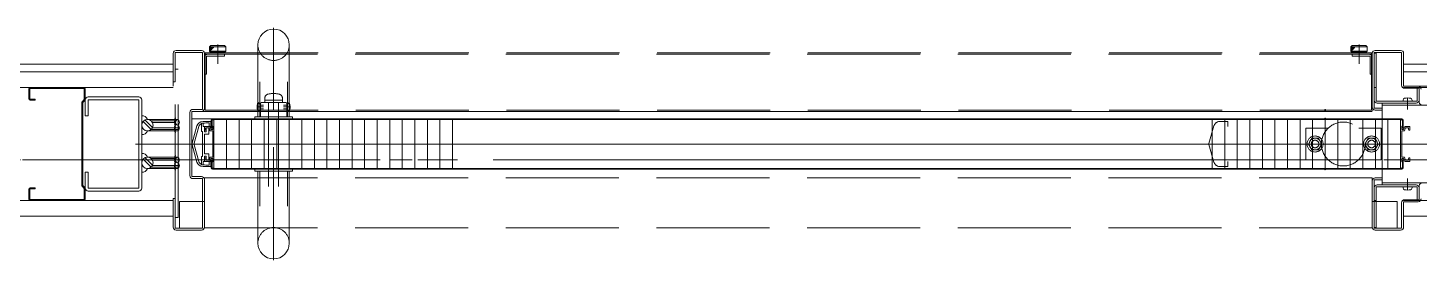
# Model space of a CAD drawing. Units: millimetres at full size. Extents: x -12803 to 120774, y -9413 to 101127.
# Drawn here: x 93629 to 94737, y 8716 to 8901 of the extents above; entities that cross this region are included whole.
import ezdxf

# ---------------------------------------------------------------- set-up
doc = ezdxf.new("R2010")
doc.units = ezdxf.units.MM
doc.header["$LTSCALE"] = 30
for name, pattern in [('CHAIN2', [12, 9, -1, 1, -1]), ('DASHED3', [4, 3, -1]), ('DOUBLE_CHAIN1', [8.8, 5, -1, 0.6, -0.6, 0.6, -1])]:
    doc.linetypes.add(name, pattern=pattern)
doc.layers.add('0-0_NoName', color=7, linetype='Continuous')
for name, color, linetype, lineweight in [('2-2_間仕切り芯', 7, 'DOUBLE_CHAIN1', 15), ('2-3_間仕切り', 7, 'Continuous', 15), ('2-A_建具', 7, 'Continuous', 15), ('3-2_AIHO08-壁芯', 7, 'CHAIN2', 15)]:
    doc.layers.add(name, color=color, linetype=linetype, lineweight=lineweight)

# ---------------------------------------------------------------- blocks, each defined once
blk = doc.blocks.new('グループ部品-732')
at = {"layer": '2-2_間仕切り芯'}
blk.add_line((83968.72, 8796.41), (114317.38, 8796.41), dxfattribs=at)
at = {"layer": '2-3_間仕切り'}
for p, q in [((93106.86, 8866.41), (93744.36, 8866.41)), ((93112.86, 8872.41), (93744.36, 8872.41)), ((94724.36, 8872.41), (95529.36, 8872.41)), ((94724.36, 8866.41), (95541.86, 8866.41)), ((93094.36, 8853.91), (93744.36, 8853.91)), ((94724.36, 8853.91), (97649.36, 8853.91)), ((84621.86, 8763.91), (93744.36, 8763.91)), ((94724.36, 8763.91), (97649.36, 8763.91)), ((84609.36, 8751.41), (93744.36, 8751.41)), ((94724.36, 8751.41), (97649.36, 8751.41))]:
    blk.add_line(p, q, dxfattribs=at)
at = {"layer": '2-A_建具', "linetype": 'DASHED3'}
for p, q in [((93824.36, 8716.41), (93824.36, 8901.41)), ((93773.36, 8886.41), (93774.36, 8887.41)), ((93774.36, 8887.41), (93785.36, 8887.41)), ((93779.86, 8872.62), (93779.86, 8888.26)), ((94682.36, 8886.41), (94683.36, 8887.41)), ((94683.36, 8887.41), (94694.36, 8887.41)), ((94688.86, 8872.62), (94688.86, 8888.26)), ((93769.86, 8881.61), (94699.36, 8881.61)), ((93769.86, 8835.91), (93769.86, 8881.61)), ((94699.36, 8880.41), (93769.86, 8880.41)), ((93770.96, 8864.41), (93770.96, 8878.81)), ((93773.36, 8886.41), (93773.36, 8882.91)), ((93773.86, 8882.41), (93773.36, 8882.91)), ((93773.36, 8882.91), (93786.36, 8882.91)), ((93773.86, 8886.41), (93773.86, 8882.91)), ((93773.86, 8882.41), (93785.86, 8882.41)), ((93774.36, 8886.41), (93774.36, 8883.41)), ((93774.86, 8886.41), (93774.86, 8883.91)), ((93774.86, 8882.41), (93774.86, 8881.61)), ((93775.36, 8886.41), (93775.36, 8884.41)), ((93775.86, 8886.41), (93775.86, 8884.91)), ((93776.36, 8886.41), (93776.36, 8885.41)), ((93776.86, 8886.41), (93776.86, 8885.91)), ((93777.86, 8881.61), (93777.86, 8882.41)), ((93781.86, 8881.61), (93781.86, 8882.41)), ((93784.86, 8882.41), (93784.86, 8881.61)), ((93785.86, 8882.41), (93786.36, 8882.91)), ((93786.36, 8886.41), (93786.36, 8882.91)), ((94682.36, 8886.41), (94682.36, 8882.91)), ((94682.86, 8882.41), (94682.36, 8882.91)), ((94682.36, 8882.91), (94695.36, 8882.91)), ((94682.86, 8886.41), (94682.86, 8882.91)), ((94682.86, 8882.41), (94694.86, 8882.41)), ((94683.36, 8886.41), (94683.36, 8883.41)), ((94683.36, 8878.81), (94683.36, 8880.41)), ((94697.76, 8878.81), (94683.36, 8878.81)), ((94683.86, 8886.41), (94683.86, 8883.91)), ((94683.86, 8882.41), (94683.86, 8881.61)), ((94684.36, 8886.41), (94684.36, 8884.41)), ((94684.86, 8886.41), (94684.86, 8884.91)), ((94685.36, 8886.41), (94685.36, 8885.41)), ((94685.86, 8886.41), (94685.86, 8885.91)), ((94686.86, 8881.61), (94686.86, 8882.41)), ((94690.86, 8881.61), (94690.86, 8882.41)), ((94693.86, 8882.41), (94693.86, 8881.61)), ((94694.86, 8882.41), (94695.36, 8882.91)), ((94695.36, 8886.41), (94695.36, 8882.91)), ((94697.76, 8864.41), (94697.76, 8878.81)), ((94698.86, 8835.91), (94698.86, 8881.61)), ((93745.96, 8750.41), (93745.96, 8868.41)), ((93748.26, 8750.41), (93748.26, 8868.41)), ((93813.36, 8830.41), (93813.36, 8858.28)), ((93835.36, 8830.41), (93835.36, 8858.28)), ((94699.36, 8864.41), (94697.76, 8864.41)), ((93817.36, 8841.91), (93817.36, 8845.57)), ((93817.36, 8843.91), (93831.36, 8843.91)), ((93831.36, 8841.91), (93831.36, 8845.57)), ((93769.86, 8835.91), (94699.36, 8835.91)), ((93816.44, 8838.41), (93811.26, 8838.41)), ((93812.06, 8841.91), (93811.86, 8841.91)), ((93812.06, 8834.91), (93811.86, 8834.91)), ((93812.06, 8841.91), (93812.06, 8834.91)), ((93812.06, 8841.91), (93814.06, 8839.91)), ((93812.06, 8834.91), (93814.06, 8836.91)), ((93813.86, 8830.41), (93813.86, 8840.91)), ((93814.06, 8839.91), (93816.44, 8839.91)), ((93814.06, 8836.91), (93816.44, 8836.91)), ((93833.86, 8841.91), (93814.86, 8841.91)), ((93820.36, 8841.91), (93820.36, 8775.2)), ((93828.36, 8775.2), (93828.36, 8841.91)), ((93834.66, 8839.91), (93832.28, 8839.91)), ((93837.46, 8838.41), (93832.28, 8838.41)), ((93834.66, 8836.91), (93832.28, 8836.91)), ((93836.66, 8841.91), (93834.66, 8839.91)), ((93836.66, 8834.91), (93834.66, 8836.91)), ((93834.86, 8830.41), (93834.86, 8840.91)), ((93836.66, 8841.91), (93836.86, 8841.91)), ((93836.66, 8841.91), (93836.66, 8834.91)), ((93836.66, 8834.91), (93836.86, 8834.91)), ((94569.36, 8809.19), (94573.33, 8823.27)), ((94578.14, 8826.91), (94584.36, 8826.91)), ((94584.36, 8826.91), (94584.36, 8822.91)), ((94646.36, 8821.41), (94646.36, 8796.41)), ((94664.11, 8821.41), (94646.36, 8821.41)), ((94705.76, 8828.91), (94660.86, 8828.91)), ((94706.36, 8821.41), (94688.6, 8821.41)), ((94706.36, 8821.41), (94706.36, 8796.41)), ((94569.36, 8808.63), (94569.36, 8809.19)), ((94569.36, 8808.63), (94573.33, 8794.55)), ((94578.14, 8790.91), (94584.36, 8790.91)), ((94584.36, 8794.91), (94584.36, 8790.91)), ((94664.11, 8796.41), (94646.36, 8796.41)), ((94706.36, 8796.41), (94688.6, 8796.41)), ((94699.36, 8781.91), (93769.36, 8781.91)), ((93813.36, 8787.41), (93813.36, 8759.54)), ((93835.36, 8787.41), (93835.36, 8759.54)), ((93769.36, 8763.21), (93749.36, 8763.21)), ((93749.36, 8742.21), (93749.36, 8763.21)), ((94719.36, 8763.21), (94699.36, 8763.21)), ((94719.36, 8763.21), (94719.36, 8742.21)), ((94699.36, 8742.21), (93749.36, 8742.21))]:
    blk.add_line(p, q, dxfattribs=at)
at = {"layer": '2-A_建具'}
for p, q in [((93811.86, 8830.41), (93811.86, 8887.91)), ((93836.86, 8830.41), (93836.86, 8887.91)), ((93744.36, 8854.91), (93744.36, 8881.01)), ((93745.96, 8858.41), (93745.96, 8881.81)), ((93767.76, 8881.81), (93745.96, 8881.81)), ((93766.96, 8883.41), (93746.76, 8883.41)), ((93767.76, 8836.51), (93767.76, 8881.81)), ((93769.36, 8837.31), (93769.36, 8881.01)), ((94699.36, 8838.31), (94699.36, 8881.01)), ((94722.76, 8881.81), (94700.96, 8881.81)), ((94702.56, 8881.31), (94700.96, 8881.31)), ((94721.96, 8883.41), (94701.76, 8883.41)), ((94702.56, 8843.01), (94702.56, 8881.31)), ((94722.76, 8855.71), (94722.76, 8881.81)), ((94724.36, 8854.91), (94724.36, 8881.01)), ((93748.26, 8868.41), (93745.96, 8868.41)), ((93745.96, 8858.41), (93744.36, 8858.41)), ((93770.96, 8864.41), (93769.36, 8864.41)), ((94724.36, 8854.91), (94980.86, 8854.91)), ((93629.36, 8845.11), (93629.36, 8852.71)), ((93630.16, 8853.11), (93630.16, 8844.71)), ((93673.56, 8853.11), (93630.16, 8853.11)), ((93634.36, 8844.71), (93630.16, 8844.71)), ((93673.16, 8853.91), (93630.56, 8853.91)), ((93634.36, 8843.91), (93630.56, 8843.91)), ((93634.36, 8843.91), (93634.36, 8844.71)), ((93671.56, 8842.24), (93673.56, 8844.24)), ((93672.36, 8841.91), (93674, 8843.56)), ((93673.56, 8853.11), (93673.56, 8844.24)), ((93674.36, 8844.41), (93674.36, 8852.71)), ((93674.36, 8844.01), (93674.36, 8831.41)), ((93717.06, 8844.11), (93676.66, 8844.11)), ((93676.66, 8844.11), (93676.66, 8831.41)), ((93716.96, 8846.41), (93676.76, 8846.41)), ((93717.06, 8844.11), (93717.06, 8773.71)), ((93719.36, 8844.01), (93719.36, 8773.81)), ((94702.56, 8853.91), (94700.96, 8853.91)), ((94724.06, 8843.01), (94724.06, 8843.84)), ((94736.76, 8853.31), (94725.16, 8853.31)), ((94727.56, 8845.61), (94727.56, 8836.43)), ((94731.06, 8843.01), (94731.06, 8843.84)), ((94735.16, 8843.01), (94735.16, 8853.31)), ((94736.76, 8842.21), (94736.76, 8853.31)), ((93671.56, 8842.24), (93671.56, 8775.58)), ((93672.36, 8841.91), (93672.36, 8775.91)), ((93757.76, 8783.71), (93757.76, 8834.11)), ((93766.96, 8834.91), (93759.36, 8834.91)), ((94699.36, 8834.91), (93759.36, 8834.91)), ((93767.76, 8836.51), (93760.16, 8836.51)), ((94700.16, 8835.91), (94660.86, 8835.91)), ((94707.36, 8835.91), (94701.76, 8835.91)), ((94735.16, 8843.01), (94702.56, 8843.01)), ((94734.36, 8841.41), (94703.36, 8841.41)), ((94707.36, 8839.81), (95559.36, 8839.81)), ((93676.66, 8831.41), (93674.36, 8831.41)), ((93719.36, 8816.45), (93719.36, 8831.37)), ((93720.39, 8826.78), (93726.72, 8820.44)), ((93721.8, 8828.19), (93727.95, 8822.04)), ((93747.86, 8828.41), (93723.86, 8828.41)), ((93746.7, 8827.41), (93726.68, 8827.41)), ((93746.37, 8825.91), (93727.89, 8825.91)), ((93749.34, 8821.91), (93727.89, 8821.91)), ((93746.36, 8823.81), (93746.36, 8823.91)), ((94699.36, 8828.91), (93759.36, 8828.91)), ((93759.43, 8809.45), (93763.33, 8823.27)), ((93760.99, 8809.45), (93764.77, 8822.86)), ((93766.86, 8825.41), (93766.86, 8818.91)), ((93768.14, 8826.91), (93774.36, 8826.91)), ((93768.36, 8825.41), (93768.36, 8822.91)), ((93768.36, 8822.91), (93769.36, 8822.91)), ((93769.36, 8822.91), (93769.36, 8818.66)), ((93769.36, 8822.41), (93769.86, 8820.91)), ((93773.01, 8822.91), (93769.86, 8822.91)), ((93770.36, 8825.71), (93773.16, 8825.71)), ((93770.56, 8821.16), (93770.56, 8818.66)), ((93771.06, 8821.66), (93772.36, 8821.66)), ((93772.86, 8821.16), (93772.86, 8816.66)), ((93773, 8821.91), (93773.47, 8819.8)), ((93773.16, 8825.71), (93773.16, 8822.91)), ((93773.16, 8822.91), (93774.36, 8822.91)), ((93773.99, 8822.07), (93774.36, 8820.41)), ((93774.36, 8826.91), (93774.36, 8822.91)), ((93774.76, 8821.41), (93774.76, 8828.01)), ((93774.76, 8821.41), (93775.36, 8821.41)), ((93775.36, 8821.41), (93775.36, 8828.31)), ((94723.36, 8828.31), (93775.36, 8828.31)), ((94723.06, 8828.91), (93775.66, 8828.91)), ((93775.86, 8828.16), (93776.36, 8828.16)), ((93776.86, 8789.51), (93776.86, 8828.31)), ((93786.86, 8789.51), (93786.86, 8828.31)), ((93796.86, 8789.51), (93796.86, 8828.31)), ((93806.86, 8789.51), (93806.86, 8828.31)), ((93839.36, 8830.41), (93809.36, 8830.41)), ((93809.36, 8828.91), (93809.36, 8830.41)), ((93816.86, 8789.51), (93816.86, 8828.31)), ((93826.86, 8789.51), (93826.86, 8828.31)), ((93836.86, 8789.51), (93836.86, 8828.31)), ((93839.36, 8828.91), (93839.36, 8830.41)), ((93846.86, 8789.51), (93846.86, 8828.31)), ((93856.86, 8789.51), (93856.86, 8828.31)), ((93866.86, 8789.51), (93866.86, 8828.31)), ((93876.86, 8789.51), (93876.86, 8828.31)), ((93886.86, 8789.51), (93886.86, 8828.31)), ((93896.86, 8789.51), (93896.86, 8828.31)), ((93906.86, 8789.51), (93906.86, 8828.31)), ((93916.86, 8789.51), (93916.86, 8828.31)), ((93926.86, 8789.51), (93926.86, 8828.31)), ((93936.86, 8789.51), (93936.86, 8828.31)), ((93946.86, 8789.51), (93946.86, 8828.31)), ((93956.86, 8789.51), (93956.86, 8828.31)), ((93966.86, 8789.51), (93966.86, 8828.31)), ((94571.86, 8789.51), (94571.86, 8828.31)), ((94581.86, 8789.51), (94581.86, 8828.31)), ((94591.86, 8789.51), (94591.86, 8828.31)), ((94601.86, 8789.51), (94601.86, 8828.31)), ((94611.86, 8789.51), (94611.86, 8828.31)), ((94621.86, 8789.51), (94621.86, 8828.31)), ((94631.86, 8789.51), (94631.86, 8828.31)), ((94641.86, 8789.51), (94641.86, 8828.31)), ((94651.86, 8789.51), (94651.86, 8828.31)), ((94661.86, 8789.51), (94661.86, 8828.31)), ((94671.86, 8789.51), (94671.86, 8828.31)), ((94681.86, 8789.51), (94681.86, 8828.31)), ((94691.86, 8789.51), (94691.86, 8828.31)), ((94701.86, 8789.51), (94701.86, 8828.31)), ((94711.86, 8789.51), (94711.86, 8828.31)), ((94721.86, 8789.51), (94721.86, 8828.31)), ((94722.86, 8828.16), (94722.36, 8828.16)), ((94722.86, 8823.16), (94722.86, 8820.41)), ((94723.36, 8823.16), (94722.86, 8823.16)), ((94723.96, 8821.41), (94723.96, 8828.01)), ((94724.72, 8822.07), (94724.36, 8820.41)), ((94725.71, 8821.91), (94725.25, 8819.8)), ((94725.71, 8822.91), (94728.86, 8822.91)), ((94729.36, 8822.41), (94729.36, 8820.41)), ((93747.86, 8819.41), (93723.86, 8819.41)), ((93749.01, 8820.41), (93726.68, 8820.41)), ((93766.86, 8818.91), (93767.86, 8818.91)), ((93767.86, 8818.91), (93767.86, 8798.91)), ((93769.36, 8818.66), (93770.56, 8818.66)), ((93769.36, 8816.66), (93772.86, 8816.66)), ((93769.36, 8816.66), (93769.36, 8801.16)), ((93773.95, 8819.41), (93775.86, 8819.41)), ((93774.36, 8820.41), (93775.86, 8820.41)), ((93775.86, 8798.41), (93775.86, 8819.41)), ((94724.36, 8820.41), (94722.86, 8820.41)), ((94724.76, 8819.41), (94722.86, 8819.41)), ((94722.86, 8819.41), (94722.86, 8798.41)), ((95598.55, 8808.91), (93714.36, 8808.91)), ((93719.36, 8786.45), (93719.36, 8801.37)), ((93759.43, 8808.37), (93763.33, 8794.55)), ((93760.99, 8808.37), (93764.77, 8794.96)), ((93766.86, 8798.91), (93767.86, 8798.91)), ((93766.86, 8792.41), (93766.86, 8798.91)), ((93769.36, 8801.16), (93772.86, 8801.16)), ((93769.36, 8799.16), (93770.56, 8799.16)), ((93770.56, 8796.66), (93770.56, 8799.16)), ((93772.86, 8796.66), (93772.86, 8801.16)), ((93788.8, 8796.41), (93624.36, 8796.41)), ((93720.39, 8796.78), (93726.72, 8790.44)), ((93721.8, 8798.19), (93727.95, 8792.04)), ((93747.86, 8798.41), (93723.86, 8798.41)), ((93747.86, 8789.41), (93723.86, 8789.41)), ((93746.7, 8797.41), (93726.68, 8797.41)), ((93749.01, 8790.41), (93726.68, 8790.41)), ((93746.37, 8795.91), (93727.89, 8795.91)), ((93749.34, 8791.91), (93727.89, 8791.91)), ((93746.36, 8793.81), (93746.36, 8793.91)), ((93768.14, 8790.91), (93774.36, 8790.91)), ((93768.36, 8792.41), (93768.36, 8794.91)), ((93773.01, 8794.91), (93769.86, 8794.91)), ((93770.36, 8792.11), (93773.16, 8792.11)), ((93771.06, 8796.16), (93772.36, 8796.16)), ((93773, 8795.91), (93773.47, 8798.02)), ((93773.16, 8794.91), (93774.36, 8794.91)), ((93773.16, 8792.11), (93773.16, 8794.91)), ((93773.95, 8798.41), (93775.86, 8798.41)), ((93773.99, 8795.75), (93774.36, 8797.41)), ((93774.36, 8797.41), (93775.86, 8797.41)), ((93774.36, 8790.91), (93774.36, 8794.91)), ((93774.76, 8796.41), (93775.36, 8796.41)), ((93774.76, 8789.81), (93774.76, 8796.41)), ((93775.36, 8789.51), (93775.36, 8796.41)), ((93775.36, 8794.66), (93775.86, 8794.66)), ((94723.36, 8789.51), (93775.36, 8789.51)), ((94723.06, 8788.91), (93775.66, 8788.91)), ((93775.86, 8794.66), (93775.86, 8797.41)), ((93775.86, 8789.66), (93776.36, 8789.66)), ((93809.36, 8788.91), (93809.36, 8787.41)), ((93839.36, 8788.91), (93809.36, 8788.91)), ((93839.36, 8788.91), (93839.36, 8787.41)), ((94705.76, 8788.91), (94660.86, 8788.91)), ((94707.36, 8788.91), (94707.36, 8776.41)), ((94722.86, 8789.66), (94722.36, 8789.66)), ((94724.76, 8798.41), (94722.86, 8798.41)), ((94724.36, 8797.41), (94722.86, 8797.41)), ((94723.96, 8796.41), (94723.36, 8796.41)), ((94723.36, 8789.51), (94723.36, 8796.41)), ((94723.96, 8789.81), (94723.96, 8796.41)), ((94724.72, 8795.75), (94724.36, 8797.41)), ((94725.71, 8795.91), (94725.25, 8798.02)), ((94725.71, 8794.91), (94728.86, 8794.91)), ((94729.36, 8795.41), (94729.36, 8797.41)), ((93676.66, 8786.41), (93674.36, 8786.41)), ((93674.36, 8786.41), (93674.36, 8773.81)), ((93676.66, 8786.41), (93676.66, 8773.71)), ((93767.76, 8781.31), (93760.16, 8781.31)), ((93767.76, 8742.01), (93767.76, 8781.31)), ((93769.36, 8763.21), (93769.36, 8781.91)), ((93769.36, 8742.81), (93769.36, 8780.51)), ((93839.36, 8787.41), (93809.36, 8787.41)), ((93811.86, 8787.41), (93811.86, 8729.91)), ((93836.86, 8787.41), (93836.86, 8729.91)), ((94699.36, 8781.91), (94699.36, 8763.21)), ((94699.36, 8779.51), (94699.36, 8742.81)), ((94707.36, 8781.91), (94701.76, 8781.91)), ((94707.36, 8778.01), (95559.36, 8778.01)), ((94727.56, 8772.21), (94727.56, 8781.39)), ((93629.36, 8765.11), (93629.36, 8772.71)), ((93634.36, 8773.11), (93630.16, 8773.11)), ((93630.16, 8773.11), (93630.16, 8764.71)), ((93634.36, 8773.91), (93630.56, 8773.91)), ((93634.36, 8773.11), (93634.36, 8773.91)), ((93673.56, 8773.58), (93671.56, 8775.58)), ((93674, 8774.26), (93672.36, 8775.91)), ((93673.56, 8773.58), (93673.56, 8764.71)), ((93674.36, 8765.11), (93674.36, 8773.41)), ((93717.06, 8773.71), (93676.66, 8773.71)), ((93716.96, 8771.41), (93676.76, 8771.41)), ((94702.56, 8774.81), (94702.56, 8742.51)), ((94735.16, 8774.81), (94702.56, 8774.81)), ((94734.36, 8776.41), (94703.36, 8776.41)), ((94724.06, 8774.81), (94724.06, 8773.98)), ((94731.06, 8774.81), (94731.06, 8773.98)), ((94735.16, 8774.81), (94735.16, 8764.51)), ((94736.76, 8775.61), (94736.76, 8764.51)), ((93673.56, 8764.71), (93630.16, 8764.71)), ((93673.16, 8763.91), (93630.56, 8763.91)), ((93744.36, 8765.41), (93744.36, 8742.81)), ((93745.96, 8765.41), (93744.36, 8765.41)), ((93745.96, 8742.01), (93745.96, 8765.41)), ((94702.56, 8763.91), (94700.96, 8763.91)), ((94722.76, 8762.11), (94722.76, 8742.01)), ((94724.36, 8762.91), (94724.36, 8742.81)), ((94735.96, 8762.91), (94724.36, 8762.91)), ((94736.76, 8764.51), (94725.16, 8764.51)), ((93748.26, 8750.41), (93745.96, 8750.41)), ((93767.76, 8742.01), (93745.96, 8742.01)), ((93766.96, 8740.41), (93746.76, 8740.41)), ((94702.56, 8742.51), (94700.96, 8742.51)), ((94722.76, 8742.01), (94700.96, 8742.01)), ((94721.96, 8740.41), (94701.76, 8740.41))]:
    blk.add_line(p, q, dxfattribs=at)
at = {"layer": '2-A_建具', "linetype": 'DASHED3'}
for points in [[(93785.36, 8887.41), (93786.36, 8886.41), (93773.36, 8886.41)], [(94694.36, 8887.41), (94695.36, 8886.41), (94682.36, 8886.41)], [(93770.96, 8878.81), (93785.36, 8878.81), (93785.36, 8880.41)]]:
    blk.add_lwpolyline(points, dxfattribs=at)
at = {"layer": '2-A_建具'}
for points in [[(94707.36, 8835.91), (94707.36, 8837.51), (94700.96, 8837.51), (94700.96, 8881.81)], [(93766.96, 8782.91), (93759.36, 8782.91), (93759.36, 8834.91)], [(94707.36, 8841.41), (94707.36, 8828.91), (94707.36, 8788.91)], [(93766.86, 8825.41), (93769.36, 8825.41), (93770.36, 8825.71)], [(93770.36, 8820.41), (93770.36, 8821.91), (93773.01, 8821.91)], [(93775.36, 8823.16), (93775.86, 8823.16), (93775.86, 8820.41)], [(94723.96, 8821.41), (94723.36, 8821.41), (94723.36, 8828.31)], [(94728.36, 8820.41), (94728.36, 8821.91), (94725.71, 8821.91)], [(93768.36, 8794.91), (93769.36, 8794.91), (93769.36, 8799.16)], [(93776.86, 8809.21), (93776.56, 8808.91), (93776.86, 8808.61)], [(94721.86, 8808.61), (94722.16, 8808.91), (94721.86, 8809.21)], [(93766.86, 8792.41), (93769.36, 8792.41), (93770.36, 8792.11)], [(93770.36, 8797.41), (93770.36, 8795.91), (93773.01, 8795.91)], [(94723.36, 8794.66), (94722.86, 8794.66), (94722.86, 8797.41)], [(94728.36, 8797.41), (94728.36, 8795.91), (94725.71, 8795.91)], [(94707.36, 8781.91), (94707.36, 8780.31), (94700.96, 8780.31), (94700.96, 8742.01)]]:
    blk.add_lwpolyline(points, dxfattribs=at)
at = {"layer": '2-A_建具', "linetype": 'DASHED3'}
for points in [[(94651.19, 8804.3), (94656.52, 8804.3), (94659.18, 8808.91), (94656.52, 8813.52), (94651.19, 8813.52), (94648.53, 8808.91)], [(94701.52, 8804.3), (94696.19, 8804.3), (94693.53, 8808.91), (94696.19, 8813.52), (94701.52, 8813.52), (94704.18, 8808.91)]]:
    blk.add_lwpolyline(points, close=True, dxfattribs=at)
at = {"layer": '2-A_建具'}
for centre in [(93723.86, 8823.91), (93723.86, 8793.91)]:
    blk.add_circle(centre, 4.5, dxfattribs=at)
at = {"layer": '2-A_建具', "linetype": 'DASHED3'}
for centre, radius in [((94676.36, 8808.91), 17.5), ((94653.86, 8808.91), 6.38), ((94653.86, 8808.91), 4.61), ((94653.86, 8808.91), 3), ((94698.86, 8808.91), 6.38), ((94698.86, 8808.91), 4.61), ((94698.86, 8808.91), 3)]:
    blk.add_circle(centre, radius, dxfattribs=at)
at = {"layer": '2-A_建具'}
for centre, radius, start, end in [((93824.36, 8887.91), 12.5, 0, 180), ((93746.76, 8881.01), 2.4, 90, 180), ((93766.96, 8881.01), 2.4, 0, 90), ((94701.76, 8881.01), 2.4, 90, 180), ((94721.96, 8881.01), 2.4, 0, 90), ((94725.16, 8855.71), 2.4, 180, 270), ((94735.96, 8852.51), 2.4, 0, 90), ((93630.56, 8852.71), 1.2, 90, 180), ((93630.56, 8845.11), 1.2, 180, 270), ((93673.16, 8852.71), 1.2, 0, 90), ((93673.16, 8844.41), 1.2, 315, 0), ((93676.76, 8844.01), 2.4, 90, 180), ((93716.96, 8844.01), 2.4, 0, 90), ((94703.36, 8843.81), 2.4, 180, 270), ((94725.56, 8843.84), 1.5, 105.46601, 180), ((94727.56, 8836.61), 9, 74.53399, 105.46601), ((94729.56, 8843.84), 1.5, 0, 74.53399), ((94734.36, 8843.81), 2.4, 270, 0), ((93760.16, 8834.11), 2.4, 90, 180), ((93766.96, 8837.31), 2.4, 270, 0), ((94661.86, 8835.91), 0.5, 0, 180), ((94661.86, 8835.91), 0.5, 0, 180), ((94661.86, 8835.91), 0.5, 180, 0), ((94661.86, 8835.91), 0.5, 180, 0), ((94701.76, 8838.31), 2.4, 180, 270), ((94739.16, 8842.21), 2.4, 180, 270), ((93719.93, 8827.37), 4.02, 14.9838, 98.17994), ((93746.36, 8828.41), 1, 90, 270), ((93746.36, 8826.61), 1, 90, 270), ((93746.36, 8824.81), 1, 90, 270), ((93746.36, 8823.01), 1, 90, 270), ((93746.36, 8821.21), 1, 90, 270), ((93748.79, 8826.16), 2.44, 112.61986, 247.38014), ((93746.92, 8826.16), 2.44, 292.61986, 67.38014), ((93746.92, 8821.66), 2.44, 292.61986, 67.38014), ((93768.14, 8821.91), 5, 90, 164.24546), ((93768.14, 8821.91), 3.5, 111.53229, 164.24546), ((93769.86, 8822.41), 0.5, 90, 180), ((93769.86, 8820.41), 0.5, 90, 180), ((93771.06, 8821.16), 0.5, 90, 180), ((93772.36, 8821.16), 0.5, 0, 90), ((93773.01, 8821.91), 1, 9.21899, 90), ((93775.66, 8828.01), 0.9, 90, 180), ((93775.86, 8827.66), 0.5, 89.99996, 180.00004), ((93776.36, 8827.66), 0.5, 359.99996, 90.00004), ((94722.36, 8827.66), 0.5, 89.99996, 180.00004), ((94722.86, 8827.66), 0.5, 359.99996, 90.00004), ((94723.06, 8828.01), 0.9, 0, 90), ((94725.71, 8821.91), 1, 90, 170.78101), ((94728.86, 8822.41), 0.5, 0, 90), ((93719.93, 8820.45), 4.02, 261.82006, 345.0162), ((93746.36, 8819.41), 1, 90, 270), ((93769.86, 8820.41), 0.5, 270, 0), ((93773.95, 8819.91), 0.5, 192.33073, 270), ((94724.76, 8819.91), 0.5, 270, 347.66927), ((94728.86, 8820.41), 0.5, 180, 270), ((94728.86, 8820.41), 0.5, 270, 0), ((93719.93, 8797.37), 4.02, 14.9838, 98.17994), ((93746.36, 8798.41), 1, 90, 270), ((93761.36, 8808.91), 2, 164.24546, 195.75454), ((93762.91, 8808.91), 2, 164.24546, 195.75454), ((93719.93, 8790.45), 4.02, 261.82006, 345.0162), ((93746.36, 8796.61), 1, 90, 270), ((93746.36, 8794.81), 1, 90, 270), ((93746.36, 8793.01), 1, 90, 270), ((93746.36, 8791.21), 1, 90, 270), ((93746.36, 8789.41), 1, 90, 270), ((93748.79, 8796.16), 2.44, 112.61986, 247.38014), ((93746.92, 8796.16), 2.44, 292.61986, 67.38014), ((93746.92, 8791.66), 2.44, 292.61986, 67.38014), ((93768.14, 8795.91), 5, 195.75454, 270), ((93768.14, 8795.91), 3.5, 195.75454, 248.46771), ((93769.86, 8797.41), 0.5, 90, 180), ((93769.86, 8795.41), 0.5, 180, 270), ((93769.86, 8797.41), 0.5, 0, 90), ((93771.06, 8796.66), 0.5, 180, 270), ((93772.36, 8796.66), 0.5, 270, 0), ((93773.01, 8795.91), 1, 270, 350.78101), ((93773.95, 8797.91), 0.5, 90, 167.66927), ((93775.66, 8789.81), 0.9, 180, 270), ((93775.86, 8790.16), 0.5, 179.99996, 270.00004), ((93776.36, 8790.16), 0.5, 269.99996, 0.00004), ((94661.86, 8788.91), 0.5, 0, 180), ((94661.86, 8788.91), 0.5, 180, 0), ((94722.36, 8790.16), 0.5, 179.99996, 270.00004), ((94722.86, 8790.16), 0.5, 269.99996, 0.00004), ((94723.06, 8789.81), 0.9, 270, 0), ((94725.71, 8795.91), 1, 189.21899, 270), ((94724.76, 8797.91), 0.5, 12.33073, 90), ((94728.86, 8797.41), 0.5, 90, 180), ((94728.86, 8797.41), 0.5, 0, 90), ((94728.86, 8795.41), 0.5, 270, 0), ((93760.16, 8783.71), 2.4, 180, 270), ((93766.96, 8780.51), 2.4, 6.11992, 90), ((94701.76, 8779.51), 2.4, 90, 180), ((94739.16, 8775.61), 2.4, 90, 180), ((93630.56, 8772.71), 1.2, 90, 180), ((93673.16, 8773.41), 1.2, 0, 45), ((93676.76, 8773.81), 2.4, 180, 270), ((93716.96, 8773.81), 2.4, 270, 0), ((94703.36, 8774.01), 2.4, 90, 180), ((94725.56, 8773.98), 1.5, 180, 254.53399), ((94727.56, 8781.21), 9, 254.53399, 285.46601), ((94729.56, 8773.98), 1.5, 285.46601, 0), ((94734.36, 8774.01), 2.4, 0, 90), ((93630.56, 8765.11), 1.2, 180, 270), ((93673.16, 8765.11), 1.2, 270, 0), ((94725.16, 8762.11), 2.4, 90, 180), ((94735.96, 8765.31), 2.4, 270, 0), ((93746.76, 8742.81), 2.4, 180, 270), ((93766.96, 8742.81), 2.4, 270, 358.47871), ((94701.76, 8742.81), 2.4, 180, 270), ((94721.96, 8742.81), 2.4, 270, 0), ((93824.36, 8729.91), 12.5, 180, 0)]:
    blk.add_arc(centre, radius, start, end, dxfattribs=at)
at = {"layer": '2-A_建具', "linetype": 'DASHED3'}
for centre, radius, start, end in [((93824.36, 8887.91), 12.5, 180, 0), ((93771.76, 8878.01), 2.4, 90, 180), ((94696.96, 8878.01), 2.4, 0, 90), ((93820.36, 8845.57), 3, 105.46601, 180), ((93824.36, 8831.11), 18, 74.53399, 105.46601), ((93828.36, 8845.57), 3, 0, 74.53399), ((93821.76, 8838.41), 10.51, 160.54484, 199.45516), ((93814.86, 8840.91), 1, 90, 180), ((93833.86, 8840.91), 1, 0, 90), ((93826.95, 8838.41), 10.51, 340.54484, 19.45516), ((94578.14, 8821.91), 5, 90, 164.24546), ((94661.86, 8828.91), 0.5, 0, 180), ((94661.86, 8828.91), 0.5, 180, 0), ((94578.14, 8795.91), 5, 195.75454, 270), ((93824.36, 8729.91), 12.5, 0, 180)]:
    blk.add_arc(centre, radius, start, end, dxfattribs=at)
at = {"layer": '3-2_AIHO08-壁芯'}
blk.add_line((113349.36, 8796.41), (84974.36, 8796.41), dxfattribs=at)
blk = doc.blocks.new('グループ部品-763')
at = {"layer": '2-3_間仕切り'}
blk.add_line((93094.36, 8853.91), (93744.36, 8853.91), dxfattribs=at)
at = {"layer": '2-A_建具', "linetype": 'DASHED3'}
for p, q in [((93824.36, 8716.41), (93824.36, 8901.41)), ((93773.36, 8886.41), (93774.36, 8887.41)), ((93774.36, 8887.41), (93785.36, 8887.41)), ((93779.86, 8872.62), (93779.86, 8888.26)), ((94682.36, 8886.41), (94683.36, 8887.41)), ((94683.36, 8887.41), (94694.36, 8887.41)), ((94688.86, 8872.62), (94688.86, 8888.26)), ((93769.86, 8881.61), (94699.36, 8881.61)), ((93769.86, 8835.91), (93769.86, 8881.61)), ((94699.36, 8880.41), (93769.86, 8880.41)), ((93770.96, 8864.41), (93770.96, 8878.81)), ((93773.36, 8886.41), (93773.36, 8882.91)), ((93773.86, 8882.41), (93773.36, 8882.91)), ((93773.36, 8882.91), (93786.36, 8882.91)), ((93773.86, 8886.41), (93773.86, 8882.91)), ((93773.86, 8882.41), (93785.86, 8882.41)), ((93774.36, 8886.41), (93774.36, 8883.41)), ((93774.86, 8886.41), (93774.86, 8883.91)), ((93774.86, 8882.41), (93774.86, 8881.61)), ((93775.36, 8886.41), (93775.36, 8884.41)), ((93775.86, 8886.41), (93775.86, 8884.91)), ((93776.36, 8886.41), (93776.36, 8885.41)), ((93776.86, 8886.41), (93776.86, 8885.91)), ((93777.86, 8881.61), (93777.86, 8882.41)), ((93781.86, 8881.61), (93781.86, 8882.41)), ((93784.86, 8882.41), (93784.86, 8881.61)), ((93785.86, 8882.41), (93786.36, 8882.91)), ((93786.36, 8886.41), (93786.36, 8882.91)), ((94682.36, 8886.41), (94682.36, 8882.91)), ((94682.86, 8882.41), (94682.36, 8882.91)), ((94682.36, 8882.91), (94695.36, 8882.91)), ((94682.86, 8886.41), (94682.86, 8882.91)), ((94682.86, 8882.41), (94694.86, 8882.41)), ((94683.36, 8886.41), (94683.36, 8883.41)), ((94683.36, 8878.81), (94683.36, 8880.41)), ((94697.76, 8878.81), (94683.36, 8878.81)), ((94683.86, 8886.41), (94683.86, 8883.91)), ((94683.86, 8882.41), (94683.86, 8881.61)), ((94684.36, 8886.41), (94684.36, 8884.41)), ((94684.86, 8886.41), (94684.86, 8884.91)), ((94685.36, 8886.41), (94685.36, 8885.41)), ((94685.86, 8886.41), (94685.86, 8885.91)), ((94686.86, 8881.61), (94686.86, 8882.41)), ((94690.86, 8881.61), (94690.86, 8882.41)), ((94693.86, 8882.41), (94693.86, 8881.61)), ((94694.86, 8882.41), (94695.36, 8882.91)), ((94695.36, 8886.41), (94695.36, 8882.91)), ((94697.76, 8864.41), (94697.76, 8878.81)), ((94698.86, 8835.91), (94698.86, 8881.61)), ((93745.96, 8750.41), (93745.96, 8868.41)), ((93748.26, 8750.41), (93748.26, 8868.41)), ((93813.36, 8830.41), (93813.36, 8858.28)), ((93835.36, 8830.41), (93835.36, 8858.28)), ((94699.36, 8864.41), (94697.76, 8864.41)), ((93817.36, 8841.91), (93817.36, 8845.57)), ((93817.36, 8843.91), (93831.36, 8843.91)), ((93831.36, 8841.91), (93831.36, 8845.57)), ((93769.86, 8835.91), (94699.36, 8835.91)), ((93816.44, 8838.41), (93811.26, 8838.41)), ((93812.06, 8841.91), (93811.86, 8841.91)), ((93812.06, 8834.91), (93811.86, 8834.91)), ((93812.06, 8841.91), (93812.06, 8834.91)), ((93812.06, 8841.91), (93814.06, 8839.91)), ((93812.06, 8834.91), (93814.06, 8836.91)), ((93813.86, 8830.41), (93813.86, 8840.91)), ((93814.06, 8839.91), (93816.44, 8839.91)), ((93814.06, 8836.91), (93816.44, 8836.91)), ((93833.86, 8841.91), (93814.86, 8841.91)), ((93820.36, 8841.91), (93820.36, 8775.2)), ((93828.36, 8775.2), (93828.36, 8841.91)), ((93834.66, 8839.91), (93832.28, 8839.91)), ((93837.46, 8838.41), (93832.28, 8838.41)), ((93834.66, 8836.91), (93832.28, 8836.91)), ((93836.66, 8841.91), (93834.66, 8839.91)), ((93836.66, 8834.91), (93834.66, 8836.91)), ((93834.86, 8830.41), (93834.86, 8840.91)), ((93836.66, 8841.91), (93836.86, 8841.91)), ((93836.66, 8841.91), (93836.66, 8834.91)), ((93836.66, 8834.91), (93836.86, 8834.91)), ((94569.36, 8809.19), (94573.33, 8823.27)), ((94578.14, 8826.91), (94584.36, 8826.91)), ((94584.36, 8826.91), (94584.36, 8822.91)), ((94646.36, 8821.41), (94646.36, 8796.41)), ((94664.11, 8821.41), (94646.36, 8821.41)), ((94705.76, 8828.91), (94660.86, 8828.91)), ((94706.36, 8821.41), (94688.6, 8821.41)), ((94706.36, 8821.41), (94706.36, 8796.41)), ((94569.36, 8808.63), (94569.36, 8809.19)), ((94569.36, 8808.63), (94573.33, 8794.55)), ((94578.14, 8790.91), (94584.36, 8790.91)), ((94584.36, 8794.91), (94584.36, 8790.91)), ((94664.11, 8796.41), (94646.36, 8796.41)), ((94706.36, 8796.41), (94688.6, 8796.41)), ((94699.36, 8781.91), (93769.36, 8781.91)), ((93813.36, 8787.41), (93813.36, 8759.54)), ((93835.36, 8787.41), (93835.36, 8759.54)), ((93769.36, 8763.21), (93749.36, 8763.21)), ((93749.36, 8742.21), (93749.36, 8763.21)), ((94719.36, 8763.21), (94699.36, 8763.21)), ((94719.36, 8763.21), (94719.36, 8742.21)), ((94699.36, 8742.21), (93749.36, 8742.21))]:
    blk.add_line(p, q, dxfattribs=at)
at = {"layer": '2-A_建具'}
for p, q in [((93811.86, 8830.41), (93811.86, 8887.91)), ((93836.86, 8830.41), (93836.86, 8887.91)), ((93744.36, 8854.91), (93744.36, 8881.01)), ((93745.96, 8858.41), (93745.96, 8881.81)), ((93767.76, 8881.81), (93745.96, 8881.81)), ((93766.96, 8883.41), (93746.76, 8883.41)), ((93767.76, 8836.51), (93767.76, 8881.81)), ((93769.36, 8837.31), (93769.36, 8881.01)), ((94699.36, 8838.31), (94699.36, 8881.01)), ((94722.76, 8881.81), (94700.96, 8881.81)), ((94702.56, 8881.31), (94700.96, 8881.31)), ((94721.96, 8883.41), (94701.76, 8883.41)), ((94702.56, 8843.01), (94702.56, 8881.31)), ((94722.76, 8855.71), (94722.76, 8881.81)), ((94724.36, 8854.91), (94724.36, 8881.01)), ((93748.26, 8868.41), (93745.96, 8868.41)), ((93745.96, 8858.41), (93744.36, 8858.41)), ((93770.96, 8864.41), (93769.36, 8864.41)), ((94724.36, 8854.91), (94980.86, 8854.91)), ((93629.36, 8845.11), (93629.36, 8852.71)), ((93630.16, 8853.11), (93630.16, 8844.71)), ((93673.56, 8853.11), (93630.16, 8853.11)), ((93634.36, 8844.71), (93630.16, 8844.71)), ((93673.16, 8853.91), (93630.56, 8853.91)), ((93634.36, 8843.91), (93630.56, 8843.91)), ((93634.36, 8843.91), (93634.36, 8844.71)), ((93671.56, 8842.24), (93673.56, 8844.24)), ((93672.36, 8841.91), (93674, 8843.56)), ((93673.56, 8853.11), (93673.56, 8844.24)), ((93674.36, 8844.41), (93674.36, 8852.71)), ((93674.36, 8844.01), (93674.36, 8831.41)), ((93717.06, 8844.11), (93676.66, 8844.11)), ((93676.66, 8844.11), (93676.66, 8831.41)), ((93716.96, 8846.41), (93676.76, 8846.41)), ((93717.06, 8844.11), (93717.06, 8773.71)), ((93719.36, 8844.01), (93719.36, 8773.81)), ((94702.56, 8853.91), (94700.96, 8853.91)), ((94724.06, 8843.01), (94724.06, 8843.84)), ((94736.76, 8853.31), (94725.16, 8853.31)), ((94727.56, 8845.61), (94727.56, 8836.43)), ((94731.06, 8843.01), (94731.06, 8843.84)), ((94735.16, 8843.01), (94735.16, 8853.31)), ((94736.76, 8842.21), (94736.76, 8853.31)), ((93671.56, 8842.24), (93671.56, 8775.58)), ((93672.36, 8841.91), (93672.36, 8775.91)), ((93757.76, 8783.71), (93757.76, 8834.11)), ((93766.96, 8834.91), (93759.36, 8834.91)), ((94699.36, 8834.91), (93759.36, 8834.91)), ((93767.76, 8836.51), (93760.16, 8836.51)), ((94700.16, 8835.91), (94660.86, 8835.91)), ((94707.36, 8835.91), (94701.76, 8835.91)), ((94735.16, 8843.01), (94702.56, 8843.01)), ((94734.36, 8841.41), (94703.36, 8841.41)), ((94707.36, 8839.81), (95559.36, 8839.81)), ((93676.66, 8831.41), (93674.36, 8831.41)), ((93719.36, 8816.45), (93719.36, 8831.37)), ((93720.39, 8826.78), (93726.72, 8820.44)), ((93721.8, 8828.19), (93727.95, 8822.04)), ((93747.86, 8828.41), (93723.86, 8828.41)), ((93746.7, 8827.41), (93726.68, 8827.41)), ((93746.37, 8825.91), (93727.89, 8825.91)), ((93749.34, 8821.91), (93727.89, 8821.91)), ((93746.36, 8823.81), (93746.36, 8823.91)), ((94699.36, 8828.91), (93759.36, 8828.91)), ((93759.43, 8809.45), (93763.33, 8823.27)), ((93760.99, 8809.45), (93764.77, 8822.86)), ((93766.86, 8825.41), (93766.86, 8818.91)), ((93768.14, 8826.91), (93774.36, 8826.91)), ((93768.36, 8825.41), (93768.36, 8822.91)), ((93768.36, 8822.91), (93769.36, 8822.91)), ((93769.36, 8822.91), (93769.36, 8818.66)), ((93769.36, 8822.41), (93769.86, 8820.91)), ((93773.01, 8822.91), (93769.86, 8822.91)), ((93770.36, 8825.71), (93773.16, 8825.71)), ((93770.56, 8821.16), (93770.56, 8818.66)), ((93771.06, 8821.66), (93772.36, 8821.66)), ((93772.86, 8821.16), (93772.86, 8816.66)), ((93773, 8821.91), (93773.47, 8819.8)), ((93773.16, 8825.71), (93773.16, 8822.91)), ((93773.16, 8822.91), (93774.36, 8822.91)), ((93773.99, 8822.07), (93774.36, 8820.41)), ((93774.36, 8826.91), (93774.36, 8822.91)), ((93774.76, 8821.41), (93774.76, 8828.01)), ((93774.76, 8821.41), (93775.36, 8821.41)), ((93775.36, 8821.41), (93775.36, 8828.31)), ((94723.36, 8828.31), (93775.36, 8828.31)), ((94723.06, 8828.91), (93775.66, 8828.91)), ((93775.86, 8828.16), (93776.36, 8828.16)), ((93776.86, 8789.51), (93776.86, 8828.31)), ((93786.86, 8789.51), (93786.86, 8828.31)), ((93796.86, 8789.51), (93796.86, 8828.31)), ((93806.86, 8789.51), (93806.86, 8828.31)), ((93839.36, 8830.41), (93809.36, 8830.41)), ((93809.36, 8828.91), (93809.36, 8830.41)), ((93816.86, 8789.51), (93816.86, 8828.31)), ((93826.86, 8789.51), (93826.86, 8828.31)), ((93836.86, 8789.51), (93836.86, 8828.31)), ((93839.36, 8828.91), (93839.36, 8830.41)), ((93846.86, 8789.51), (93846.86, 8828.31)), ((93856.86, 8789.51), (93856.86, 8828.31)), ((93866.86, 8789.51), (93866.86, 8828.31)), ((93876.86, 8789.51), (93876.86, 8828.31)), ((93886.86, 8789.51), (93886.86, 8828.31)), ((93896.86, 8789.51), (93896.86, 8828.31)), ((93906.86, 8789.51), (93906.86, 8828.31)), ((93916.86, 8789.51), (93916.86, 8828.31)), ((93926.86, 8789.51), (93926.86, 8828.31)), ((93936.86, 8789.51), (93936.86, 8828.31)), ((93946.86, 8789.51), (93946.86, 8828.31)), ((93956.86, 8789.51), (93956.86, 8828.31)), ((93966.86, 8789.51), (93966.86, 8828.31)), ((94571.86, 8789.51), (94571.86, 8828.31)), ((94581.86, 8789.51), (94581.86, 8828.31)), ((94591.86, 8789.51), (94591.86, 8828.31)), ((94601.86, 8789.51), (94601.86, 8828.31)), ((94611.86, 8789.51), (94611.86, 8828.31)), ((94621.86, 8789.51), (94621.86, 8828.31)), ((94631.86, 8789.51), (94631.86, 8828.31)), ((94641.86, 8789.51), (94641.86, 8828.31)), ((94651.86, 8789.51), (94651.86, 8828.31)), ((94661.86, 8789.51), (94661.86, 8828.31)), ((94671.86, 8789.51), (94671.86, 8828.31)), ((94681.86, 8789.51), (94681.86, 8828.31)), ((94691.86, 8789.51), (94691.86, 8828.31)), ((94701.86, 8789.51), (94701.86, 8828.31)), ((94711.86, 8789.51), (94711.86, 8828.31)), ((94721.86, 8789.51), (94721.86, 8828.31)), ((94722.86, 8828.16), (94722.36, 8828.16)), ((94722.86, 8823.16), (94722.86, 8820.41)), ((94723.36, 8823.16), (94722.86, 8823.16)), ((94723.96, 8821.41), (94723.96, 8828.01)), ((94724.72, 8822.07), (94724.36, 8820.41)), ((94725.71, 8821.91), (94725.25, 8819.8)), ((94725.71, 8822.91), (94728.86, 8822.91)), ((94729.36, 8822.41), (94729.36, 8820.41)), ((93747.86, 8819.41), (93723.86, 8819.41)), ((93749.01, 8820.41), (93726.68, 8820.41)), ((93766.86, 8818.91), (93767.86, 8818.91)), ((93767.86, 8818.91), (93767.86, 8798.91)), ((93769.36, 8818.66), (93770.56, 8818.66)), ((93769.36, 8816.66), (93772.86, 8816.66)), ((93769.36, 8816.66), (93769.36, 8801.16)), ((93773.95, 8819.41), (93775.86, 8819.41)), ((93774.36, 8820.41), (93775.86, 8820.41)), ((93775.86, 8798.41), (93775.86, 8819.41)), ((94724.36, 8820.41), (94722.86, 8820.41)), ((94724.76, 8819.41), (94722.86, 8819.41)), ((94722.86, 8819.41), (94722.86, 8798.41)), ((95598.55, 8808.91), (93714.36, 8808.91)), ((93719.36, 8786.45), (93719.36, 8801.37)), ((93759.43, 8808.37), (93763.33, 8794.55)), ((93760.99, 8808.37), (93764.77, 8794.96)), ((93766.86, 8798.91), (93767.86, 8798.91)), ((93766.86, 8792.41), (93766.86, 8798.91)), ((93769.36, 8801.16), (93772.86, 8801.16)), ((93769.36, 8799.16), (93770.56, 8799.16)), ((93770.56, 8796.66), (93770.56, 8799.16)), ((93772.86, 8796.66), (93772.86, 8801.16)), ((93788.8, 8796.41), (93624.36, 8796.41)), ((93720.39, 8796.78), (93726.72, 8790.44)), ((93721.8, 8798.19), (93727.95, 8792.04)), ((93747.86, 8798.41), (93723.86, 8798.41)), ((93747.86, 8789.41), (93723.86, 8789.41)), ((93746.7, 8797.41), (93726.68, 8797.41)), ((93749.01, 8790.41), (93726.68, 8790.41)), ((93746.37, 8795.91), (93727.89, 8795.91)), ((93749.34, 8791.91), (93727.89, 8791.91)), ((93746.36, 8793.81), (93746.36, 8793.91)), ((93768.14, 8790.91), (93774.36, 8790.91)), ((93768.36, 8792.41), (93768.36, 8794.91)), ((93773.01, 8794.91), (93769.86, 8794.91)), ((93770.36, 8792.11), (93773.16, 8792.11)), ((93771.06, 8796.16), (93772.36, 8796.16)), ((93773, 8795.91), (93773.47, 8798.02)), ((93773.16, 8794.91), (93774.36, 8794.91)), ((93773.16, 8792.11), (93773.16, 8794.91)), ((93773.95, 8798.41), (93775.86, 8798.41)), ((93773.99, 8795.75), (93774.36, 8797.41)), ((93774.36, 8797.41), (93775.86, 8797.41)), ((93774.36, 8790.91), (93774.36, 8794.91)), ((93774.76, 8796.41), (93775.36, 8796.41)), ((93774.76, 8789.81), (93774.76, 8796.41)), ((93775.36, 8789.51), (93775.36, 8796.41)), ((93775.36, 8794.66), (93775.86, 8794.66)), ((94723.36, 8789.51), (93775.36, 8789.51)), ((94723.06, 8788.91), (93775.66, 8788.91)), ((93775.86, 8794.66), (93775.86, 8797.41)), ((93775.86, 8789.66), (93776.36, 8789.66)), ((93809.36, 8788.91), (93809.36, 8787.41)), ((93839.36, 8788.91), (93809.36, 8788.91)), ((93839.36, 8788.91), (93839.36, 8787.41)), ((94705.76, 8788.91), (94660.86, 8788.91)), ((94707.36, 8788.91), (94707.36, 8776.41)), ((94722.86, 8789.66), (94722.36, 8789.66)), ((94724.76, 8798.41), (94722.86, 8798.41)), ((94724.36, 8797.41), (94722.86, 8797.41)), ((94723.96, 8796.41), (94723.36, 8796.41)), ((94723.36, 8789.51), (94723.36, 8796.41)), ((94723.96, 8789.81), (94723.96, 8796.41)), ((94724.72, 8795.75), (94724.36, 8797.41)), ((94725.71, 8795.91), (94725.25, 8798.02)), ((94725.71, 8794.91), (94728.86, 8794.91)), ((94729.36, 8795.41), (94729.36, 8797.41)), ((93676.66, 8786.41), (93674.36, 8786.41)), ((93674.36, 8786.41), (93674.36, 8773.81)), ((93676.66, 8786.41), (93676.66, 8773.71)), ((93767.76, 8781.31), (93760.16, 8781.31)), ((93767.76, 8742.01), (93767.76, 8781.31)), ((93769.36, 8763.21), (93769.36, 8781.91)), ((93769.36, 8742.81), (93769.36, 8780.51)), ((93839.36, 8787.41), (93809.36, 8787.41)), ((93811.86, 8787.41), (93811.86, 8729.91)), ((93836.86, 8787.41), (93836.86, 8729.91)), ((94699.36, 8781.91), (94699.36, 8763.21)), ((94699.36, 8779.51), (94699.36, 8742.81)), ((94707.36, 8781.91), (94701.76, 8781.91)), ((94707.36, 8778.01), (95559.36, 8778.01)), ((94727.56, 8772.21), (94727.56, 8781.39)), ((93629.36, 8765.11), (93629.36, 8772.71)), ((93634.36, 8773.11), (93630.16, 8773.11)), ((93630.16, 8773.11), (93630.16, 8764.71)), ((93634.36, 8773.91), (93630.56, 8773.91)), ((93634.36, 8773.11), (93634.36, 8773.91)), ((93673.56, 8773.58), (93671.56, 8775.58)), ((93674, 8774.26), (93672.36, 8775.91)), ((93673.56, 8773.58), (93673.56, 8764.71)), ((93674.36, 8765.11), (93674.36, 8773.41)), ((93717.06, 8773.71), (93676.66, 8773.71)), ((93716.96, 8771.41), (93676.76, 8771.41)), ((94702.56, 8774.81), (94702.56, 8742.51)), ((94735.16, 8774.81), (94702.56, 8774.81)), ((94734.36, 8776.41), (94703.36, 8776.41)), ((94724.06, 8774.81), (94724.06, 8773.98)), ((94731.06, 8774.81), (94731.06, 8773.98)), ((94735.16, 8774.81), (94735.16, 8764.51)), ((94736.76, 8775.61), (94736.76, 8764.51)), ((93673.56, 8764.71), (93630.16, 8764.71)), ((93673.16, 8763.91), (93630.56, 8763.91)), ((93744.36, 8765.41), (93744.36, 8742.81)), ((93745.96, 8765.41), (93744.36, 8765.41)), ((93745.96, 8742.01), (93745.96, 8765.41)), ((94702.56, 8763.91), (94700.96, 8763.91)), ((94722.76, 8762.11), (94722.76, 8742.01)), ((94724.36, 8762.91), (94724.36, 8742.81)), ((94735.96, 8762.91), (94724.36, 8762.91)), ((94736.76, 8764.51), (94725.16, 8764.51)), ((93748.26, 8750.41), (93745.96, 8750.41)), ((93767.76, 8742.01), (93745.96, 8742.01)), ((93766.96, 8740.41), (93746.76, 8740.41)), ((94702.56, 8742.51), (94700.96, 8742.51)), ((94722.76, 8742.01), (94700.96, 8742.01)), ((94721.96, 8740.41), (94701.76, 8740.41))]:
    blk.add_line(p, q, dxfattribs=at)
at = {"layer": '2-A_建具', "linetype": 'DASHED3'}
for points in [[(93785.36, 8887.41), (93786.36, 8886.41), (93773.36, 8886.41)], [(94694.36, 8887.41), (94695.36, 8886.41), (94682.36, 8886.41)], [(93770.96, 8878.81), (93785.36, 8878.81), (93785.36, 8880.41)]]:
    blk.add_lwpolyline(points, dxfattribs=at)
at = {"layer": '2-A_建具'}
for points in [[(94707.36, 8835.91), (94707.36, 8837.51), (94700.96, 8837.51), (94700.96, 8881.81)], [(93766.96, 8782.91), (93759.36, 8782.91), (93759.36, 8834.91)], [(94707.36, 8841.41), (94707.36, 8828.91), (94707.36, 8788.91)], [(93766.86, 8825.41), (93769.36, 8825.41), (93770.36, 8825.71)], [(93770.36, 8820.41), (93770.36, 8821.91), (93773.01, 8821.91)], [(93775.36, 8823.16), (93775.86, 8823.16), (93775.86, 8820.41)], [(94723.96, 8821.41), (94723.36, 8821.41), (94723.36, 8828.31)], [(94728.36, 8820.41), (94728.36, 8821.91), (94725.71, 8821.91)], [(93768.36, 8794.91), (93769.36, 8794.91), (93769.36, 8799.16)], [(93776.86, 8809.21), (93776.56, 8808.91), (93776.86, 8808.61)], [(94721.86, 8808.61), (94722.16, 8808.91), (94721.86, 8809.21)], [(93766.86, 8792.41), (93769.36, 8792.41), (93770.36, 8792.11)], [(93770.36, 8797.41), (93770.36, 8795.91), (93773.01, 8795.91)], [(94723.36, 8794.66), (94722.86, 8794.66), (94722.86, 8797.41)], [(94728.36, 8797.41), (94728.36, 8795.91), (94725.71, 8795.91)], [(94707.36, 8781.91), (94707.36, 8780.31), (94700.96, 8780.31), (94700.96, 8742.01)]]:
    blk.add_lwpolyline(points, dxfattribs=at)
at = {"layer": '2-A_建具', "linetype": 'DASHED3'}
for points in [[(94651.19, 8804.3), (94656.52, 8804.3), (94659.18, 8808.91), (94656.52, 8813.52), (94651.19, 8813.52), (94648.53, 8808.91)], [(94701.52, 8804.3), (94696.19, 8804.3), (94693.53, 8808.91), (94696.19, 8813.52), (94701.52, 8813.52), (94704.18, 8808.91)]]:
    blk.add_lwpolyline(points, close=True, dxfattribs=at)
at = {"layer": '2-A_建具'}
for centre in [(93723.86, 8823.91), (93723.86, 8793.91)]:
    blk.add_circle(centre, 4.5, dxfattribs=at)
at = {"layer": '2-A_建具', "linetype": 'DASHED3'}
for centre, radius in [((94676.36, 8808.91), 17.5), ((94653.86, 8808.91), 6.38), ((94653.86, 8808.91), 4.61), ((94653.86, 8808.91), 3), ((94698.86, 8808.91), 6.38), ((94698.86, 8808.91), 4.61), ((94698.86, 8808.91), 3)]:
    blk.add_circle(centre, radius, dxfattribs=at)
at = {"layer": '2-A_建具'}
for centre, radius, start, end in [((93824.36, 8887.91), 12.5, 0, 180), ((93746.76, 8881.01), 2.4, 90, 180), ((93766.96, 8881.01), 2.4, 0, 90), ((94701.76, 8881.01), 2.4, 90, 180), ((94721.96, 8881.01), 2.4, 0, 90), ((94725.16, 8855.71), 2.4, 180, 270), ((94735.96, 8852.51), 2.4, 0, 90), ((93630.56, 8852.71), 1.2, 90, 180), ((93630.56, 8845.11), 1.2, 180, 270), ((93673.16, 8852.71), 1.2, 0, 90), ((93673.16, 8844.41), 1.2, 315, 0), ((93676.76, 8844.01), 2.4, 90, 180), ((93716.96, 8844.01), 2.4, 0, 90), ((94703.36, 8843.81), 2.4, 180, 270), ((94725.56, 8843.84), 1.5, 105.46601, 180), ((94727.56, 8836.61), 9, 74.53399, 105.46601), ((94729.56, 8843.84), 1.5, 0, 74.53399), ((94734.36, 8843.81), 2.4, 270, 0), ((93760.16, 8834.11), 2.4, 90, 180), ((93766.96, 8837.31), 2.4, 270, 0), ((94661.86, 8835.91), 0.5, 0, 180), ((94661.86, 8835.91), 0.5, 0, 180), ((94661.86, 8835.91), 0.5, 180, 0), ((94661.86, 8835.91), 0.5, 180, 0), ((94701.76, 8838.31), 2.4, 180, 270), ((94739.16, 8842.21), 2.4, 180, 270), ((93719.93, 8827.37), 4.02, 14.9838, 98.17994), ((93746.36, 8828.41), 1, 90, 270), ((93746.36, 8826.61), 1, 90, 270), ((93746.36, 8824.81), 1, 90, 270), ((93746.36, 8823.01), 1, 90, 270), ((93746.36, 8821.21), 1, 90, 270), ((93748.79, 8826.16), 2.44, 112.61986, 247.38014), ((93746.92, 8826.16), 2.44, 292.61986, 67.38014), ((93746.92, 8821.66), 2.44, 292.61986, 67.38014), ((93768.14, 8821.91), 5, 90, 164.24546), ((93768.14, 8821.91), 3.5, 111.53229, 164.24546), ((93769.86, 8822.41), 0.5, 90, 180), ((93769.86, 8820.41), 0.5, 90, 180), ((93771.06, 8821.16), 0.5, 90, 180), ((93772.36, 8821.16), 0.5, 0, 90), ((93773.01, 8821.91), 1, 9.21899, 90), ((93775.66, 8828.01), 0.9, 90, 180), ((93775.86, 8827.66), 0.5, 89.99996, 180.00004), ((93776.36, 8827.66), 0.5, 359.99996, 90.00004), ((94722.36, 8827.66), 0.5, 89.99996, 180.00004), ((94722.86, 8827.66), 0.5, 359.99996, 90.00004), ((94723.06, 8828.01), 0.9, 0, 90), ((94725.71, 8821.91), 1, 90, 170.78101), ((94728.86, 8822.41), 0.5, 0, 90), ((93719.93, 8820.45), 4.02, 261.82006, 345.0162), ((93746.36, 8819.41), 1, 90, 270), ((93769.86, 8820.41), 0.5, 270, 0), ((93773.95, 8819.91), 0.5, 192.33073, 270), ((94724.76, 8819.91), 0.5, 270, 347.66927), ((94728.86, 8820.41), 0.5, 180, 270), ((94728.86, 8820.41), 0.5, 270, 0), ((93719.93, 8797.37), 4.02, 14.9838, 98.17994), ((93746.36, 8798.41), 1, 90, 270), ((93761.36, 8808.91), 2, 164.24546, 195.75454), ((93762.91, 8808.91), 2, 164.24546, 195.75454), ((93719.93, 8790.45), 4.02, 261.82006, 345.0162), ((93746.36, 8796.61), 1, 90, 270), ((93746.36, 8794.81), 1, 90, 270), ((93746.36, 8793.01), 1, 90, 270), ((93746.36, 8791.21), 1, 90, 270), ((93746.36, 8789.41), 1, 90, 270), ((93748.79, 8796.16), 2.44, 112.61986, 247.38014), ((93746.92, 8796.16), 2.44, 292.61986, 67.38014), ((93746.92, 8791.66), 2.44, 292.61986, 67.38014), ((93768.14, 8795.91), 5, 195.75454, 270), ((93768.14, 8795.91), 3.5, 195.75454, 248.46771), ((93769.86, 8797.41), 0.5, 90, 180), ((93769.86, 8795.41), 0.5, 180, 270), ((93769.86, 8797.41), 0.5, 0, 90), ((93771.06, 8796.66), 0.5, 180, 270), ((93772.36, 8796.66), 0.5, 270, 0), ((93773.01, 8795.91), 1, 270, 350.78101), ((93773.95, 8797.91), 0.5, 90, 167.66927), ((93775.66, 8789.81), 0.9, 180, 270), ((93775.86, 8790.16), 0.5, 179.99996, 270.00004), ((93776.36, 8790.16), 0.5, 269.99996, 0.00004), ((94661.86, 8788.91), 0.5, 0, 180), ((94661.86, 8788.91), 0.5, 180, 0), ((94722.36, 8790.16), 0.5, 179.99996, 270.00004), ((94722.86, 8790.16), 0.5, 269.99996, 0.00004), ((94723.06, 8789.81), 0.9, 270, 0), ((94725.71, 8795.91), 1, 189.21899, 270), ((94724.76, 8797.91), 0.5, 12.33073, 90), ((94728.86, 8797.41), 0.5, 90, 180), ((94728.86, 8797.41), 0.5, 0, 90), ((94728.86, 8795.41), 0.5, 270, 0), ((93760.16, 8783.71), 2.4, 180, 270), ((93766.96, 8780.51), 2.4, 6.11992, 90), ((94701.76, 8779.51), 2.4, 90, 180), ((94739.16, 8775.61), 2.4, 90, 180), ((93630.56, 8772.71), 1.2, 90, 180), ((93673.16, 8773.41), 1.2, 0, 45), ((93676.76, 8773.81), 2.4, 180, 270), ((93716.96, 8773.81), 2.4, 270, 0), ((94703.36, 8774.01), 2.4, 90, 180), ((94725.56, 8773.98), 1.5, 180, 254.53399), ((94727.56, 8781.21), 9, 254.53399, 285.46601), ((94729.56, 8773.98), 1.5, 285.46601, 0), ((94734.36, 8774.01), 2.4, 0, 90), ((93630.56, 8765.11), 1.2, 180, 270), ((93673.16, 8765.11), 1.2, 270, 0), ((94725.16, 8762.11), 2.4, 90, 180), ((94735.96, 8765.31), 2.4, 270, 0), ((93746.76, 8742.81), 2.4, 180, 270), ((93766.96, 8742.81), 2.4, 270, 358.47871), ((94701.76, 8742.81), 2.4, 180, 270), ((94721.96, 8742.81), 2.4, 270, 0), ((93824.36, 8729.91), 12.5, 180, 0)]:
    blk.add_arc(centre, radius, start, end, dxfattribs=at)
at = {"layer": '2-A_建具', "linetype": 'DASHED3'}
for centre, radius, start, end in [((93824.36, 8887.91), 12.5, 180, 0), ((93771.76, 8878.01), 2.4, 90, 180), ((94696.96, 8878.01), 2.4, 0, 90), ((93820.36, 8845.57), 3, 105.46601, 180), ((93824.36, 8831.11), 18, 74.53399, 105.46601), ((93828.36, 8845.57), 3, 0, 74.53399), ((93821.76, 8838.41), 10.51, 160.54484, 199.45516), ((93814.86, 8840.91), 1, 90, 180), ((93833.86, 8840.91), 1, 0, 90), ((93826.95, 8838.41), 10.51, 340.54484, 19.45516), ((94578.14, 8821.91), 5, 90, 164.24546), ((94661.86, 8828.91), 0.5, 0, 180), ((94661.86, 8828.91), 0.5, 180, 0), ((94578.14, 8795.91), 5, 195.75454, 270), ((93824.36, 8729.91), 12.5, 0, 180)]:
    blk.add_arc(centre, radius, start, end, dxfattribs=at)
at = {"layer": '3-2_AIHO08-壁芯'}
blk.add_line((113349.36, 8796.41), (84974.36, 8796.41), dxfattribs=at)

msp = doc.modelspace()

# ---------------------------------------------------------------- block references
at = {"layer": '0-0_NoName'}
for name in ['グループ部品-732', 'グループ部品-763']:
    msp.add_blockref(name, (0, 0), dxfattribs=at)

doc.saveas('drawing.dxf')
